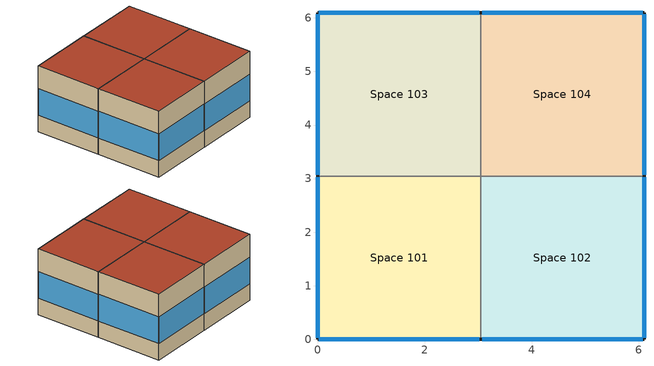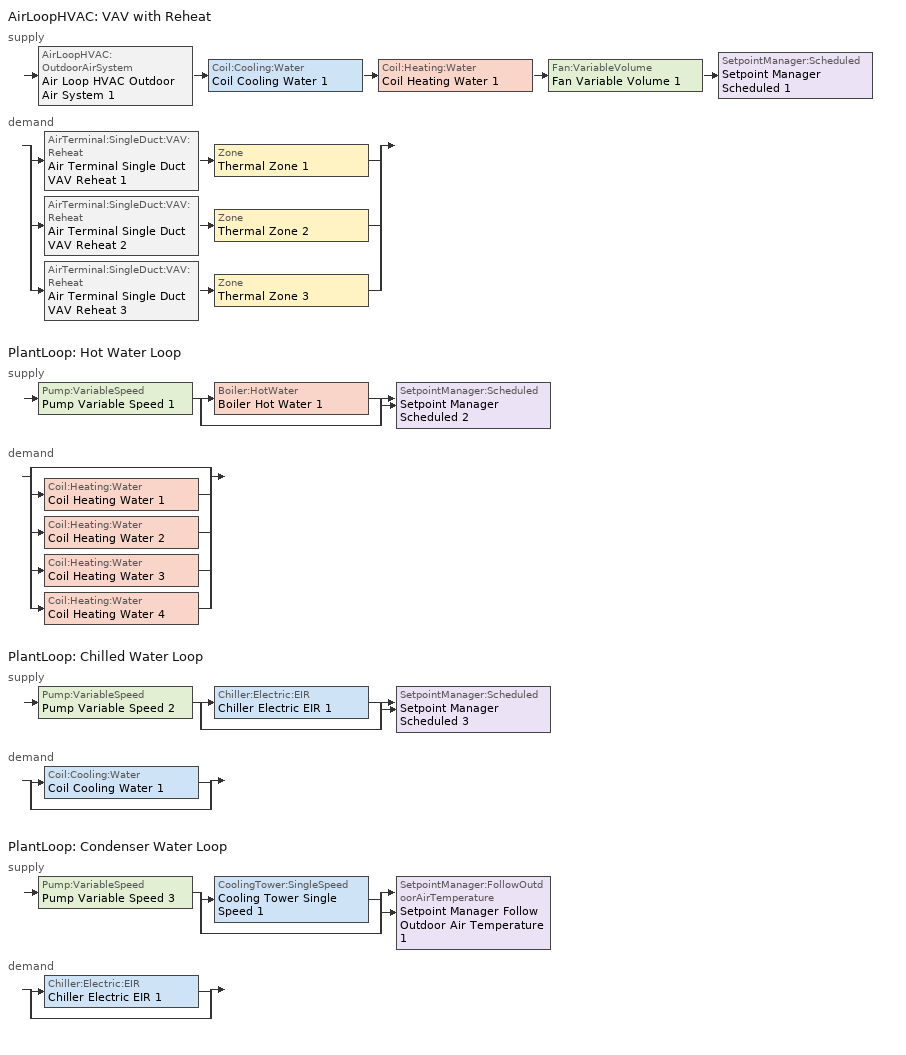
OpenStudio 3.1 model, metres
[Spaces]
Space 101
 floor ground: 3.05,3.05 3.05,0 0,0 0,3.05 z0
 wall outside: 0,3.05 0,0 3.05,0 z0:3.05
 wall to Space 103: 3.05,3.05 0,3.05 z0:3.05
 wall to Space 102: 3.05,0 3.05,3.05 z0:3.05
 window: 0.03,0 3.02,0 / 0,3.02 0,0.03 z0.76:2
 roof outside: 3.05,0 3.05,3.05 0,3.05 0,0 z3.05
Space 102
 floor ground: 6.1,3.05 6.1,0 3.05,0 3.05,3.05 z0
 wall outside: 3.05,0 6.1,0 6.1,3.05 z0:3.05
 wall to Space 104: 6.1,3.05 3.05,3.05 z0:3.05
 window: 6.1,0.03 6.1,3.02 / 3.07,0 6.07,0 z0.76:2
 roof outside: 6.1,0 6.1,3.05 3.05,3.05 3.05,0 z3.05
Space 103
 floor ground: 3.05,6.1 3.05,3.05 0,3.05 0,6.1 z0
 wall outside: 3.05,6.1 0,6.1 0,3.05 z0:3.05
 wall to Space 104: 3.05,3.05 3.05,6.1 z0:3.05
 window: 3.02,6.1 0.03,6.1 / 0,6.07 0,3.07 z0.76:2
 roof outside: 3.05,3.05 3.05,6.1 0,6.1 0,3.05 z3.05
Space 104
 floor ground: 6.1,6.1 6.1,3.05 3.05,3.05 3.05,6.1 z0
 wall outside: 6.1,3.05 6.1,6.1 3.05,6.1 z0:3.05
 window: 6.07,6.1 3.07,6.1 / 6.1,3.07 6.1,6.07 z0.76:2
 roof outside: 6.1,3.05 6.1,6.1 3.05,6.1 3.05,3.05 z3.05
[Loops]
AirLoopHVAC 'VAV with Reheat'
 supply: AirLoopHVAC:OutdoorAirSystem 'Air Loop HVAC Outdoor Air System 1' > Coil:Cooling:Water 'Coil Cooling Water 1' > Coil:Heating:Water 'Coil Heating Water 1' > Fan:VariableVolume 'Fan Variable Volume 1' > SetpointManager:Scheduled 'Setpoint Manager Scheduled 1'
 demand: split
  | AirTerminal:SingleDuct:VAV:Reheat 'Air Terminal Single Duct VAV Reheat 1' > Zone 'Thermal Zone 1'
  | AirTerminal:SingleDuct:VAV:Reheat 'Air Terminal Single Duct VAV Reheat 2' > Zone 'Thermal Zone 2'
  | AirTerminal:SingleDuct:VAV:Reheat 'Air Terminal Single Duct VAV Reheat 3' > Zone 'Thermal Zone 3'
PlantLoop 'Hot Water Loop'
 supply: Pump:VariableSpeed 'Pump Variable Speed 1' > split
  | Boiler:HotWater 'Boiler Hot Water 1'
  | bypass
  join > SetpointManager:Scheduled 'Setpoint Manager Scheduled 2'
 demand: split
  | bypass
  | Coil:Heating:Water 'Coil Heating Water 1'
  | Coil:Heating:Water 'Coil Heating Water 2'
  | Coil:Heating:Water 'Coil Heating Water 3'
  | Coil:Heating:Water 'Coil Heating Water 4'
PlantLoop 'Chilled Water Loop'
 supply: Pump:VariableSpeed 'Pump Variable Speed 2' > split
  | Chiller:Electric:EIR 'Chiller Electric EIR 1'
  | bypass
  join > SetpointManager:Scheduled 'Setpoint Manager Scheduled 3'
 demand: split
  | Coil:Cooling:Water 'Coil Cooling Water 1'
  | bypass
PlantLoop 'Condenser Water Loop'
 supply: Pump:VariableSpeed 'Pump Variable Speed 3' > split
  | CoolingTower:SingleSpeed 'Cooling Tower Single Speed 1'
  | bypass
  join > SetpointManager:FollowOutdoorAirTemperature 'Setpoint Manager Follow Outdoor Air Temperature 1'
 demand: split
  | Chiller:Electric:EIR 'Chiller Electric EIR 1'
  | bypass
[Building]
Building 1: Space Type=189.1-2009 - Office - OpenOffice - CZ4-8; Default Construction Set=189.1-2009 - CZ5 - Office; Default Schedule Set=Building Default Schedule Set
[Site]
Long Beach Daugherty Fld: Latitude {deg}=33.83; Longitude {deg}=-118.17; Time Zone {hr}=-8; Elevation {m}=8
[ClimateZones]
Climate Zone Institution Name 1=ASHRAE; Climate Zone Document Name 1=ANSI/ASHRAE Standard 169; Climate Zone Document Year 1=2006; Climate Zone Institution Name 2=CEC; Climate Zone Document Name 2=California Climate Zone Descriptions; Climate Zone Document Year 2=1995
[SizingPeriod:DesignDay] Barometric Pressure {Pa}=100941; Sky Clearness=0; Rain Indicator=0; Snow Indicator=0; Day of Month=21; Daylight Saving Time Indicator=0; Dry-Bulb Temperature Range Modifier Type=DefaultMultipliers
Name | Maximum Dry-Bulb Temperature {C} | Daily Dry-Bulb Temperature Range {deltaC} | Humidity Indicating Conditions at Maximum Dry-Bulb | Wind Speed {m/s} | Wind Direction {deg} | Month | Day Type | Humidity Indicating Type | Solar Model Indicator | ASHRAE Taub | ASHRAE Taud
Los Angeles Ann Clg .4% Condns Enth=>MDB | 25.7 | 6 | 61900 | 4.1 | 250 | 8 | SummerDesignDay | Enthalpy | ASHRAETau | 0.44 | 2.108
Los Angeles Ann Clg .4% Condns DP=>MDB | 23.3 | 6 | 19.7 | 4.1 | 250 | 8 | SummerDesignDay | Dewpoint | ASHRAETau | 0.44 | 2.108
Los Angeles Ann Clg .4% Condns WB=>MDB | 25.6 | 6 | 21.2 | 4.1 | 250 | 8 | SummerDesignDay | Wetbulb | ASHRAETau | 0.44 | 2.108
Los Angeles Ann Clg .4% Condns DB=>MWB | 28.7 | 6 | 17.9 | 4.1 | 250 | 8 | SummerDesignDay | Wetbulb | ASHRAETau | 0.44 | 2.108
Los Angeles Ann Htg Wind 99.6% Condns WS=>MCDB | 13.6 | 0 | 13.6 | 10.9 | 90 | 1 | WinterDesignDay | Wetbulb | ASHRAEClearSky
Los Angeles Ann Hum_n 99.6% Condns DP=>MCDB | 15.2 | 0 | -10.6 | 2.4 | 90 | 1 | WinterDesignDay | Dewpoint | ASHRAEClearSky
Los Angeles Ann Htg 99.6% Condns DB | 6.9 | 0 | 6.9 | 2.4 | 90 | 1 | WinterDesignDay | Wetbulb | ASHRAEClearSky
[Construction]
ExtSlabCarpet 4in ClimateZone 1-8: MAT-CC05 4 HW CONCRETE, CP02 CARPET PAD
Interior Floor: F16 Acoustic tile, F05 Ceiling air space resistance, M11 100mm lightweight concrete
Interior Wall: G01a 19mm gypsum board, F04 Wall air space resistance, G01a 19mm gypsum board
Interior Ceiling: M11 100mm lightweight concrete, F05 Ceiling air space resistance, F16 Acoustic tile
Exterior Door: F08 Metal surface, I01 25mm insulation board
Interior Window: Clear 3mm
Interior Door; Interior Partition: G05 25mm wood
ASHRAE 189.1-2009 ExtRoof IEAD ClimateZone 2-5: Roof Membrane, Roof Insulation [21], Metal Decking
ASHRAE 189.1-2009 ExtWindow ClimateZone 4-5: Theoretical Glass [207]
ASHRAE 189.1-2009 ExtWall Mass ClimateZone 5: 1IN Stucco, 8IN Concrete HW, Wall Insulation [40], 1/2IN Gypsum
[Material] Thermal Absorptance=0.9
Name | Roughness | Thickness {m} | Conductivity {W/m-K} | Density {kg/m3} | Specific Heat {J/kg-K} | Solar Absorptance | Visible Absorptance
MAT-CC05 4 HW CONCRETE | Rough | 0.1016 | 1.311 | 2240 | 836.8 | 0.85 | 0.85
1IN Stucco | Smooth | 0.0253 | 0.6918 | 1858 | 837 | 0.92 | 0.92
8IN Concrete HW | MediumRough | 0.2033 | 1.7296 | 2243 | 837 | 0.65 | 0.65
1/2IN Gypsum | Smooth | 0.0127 | 0.16 | 784.9 | 830 | 0.4 | 0.4
Roof Membrane | VeryRough | 0.0095 | 0.16 | 1121.29 | 1460 | 0.7 | 0.7
Metal Decking | MediumSmooth | 0.0015 | 45.006 | 7680 | 418.4 | 0.6 | 0.6
F16 Acoustic tile | MediumSmooth | 0.0191 | 0.06 | 368 | 590 | 0.3 | 0.3
M11 100mm lightweight concrete | MediumRough | 0.1016 | 0.53 | 1280 | 840 | 0.5 | 0.5
G01a 19mm gypsum board | MediumSmooth | 0.019 | 0.16 | 800 | 1090 | 0.4 | 0.4
F08 Metal surface | Smooth | 0.0008 | 45.28 | 7824 | 500 | 0.7 | 0.7
I01 25mm insulation board | MediumRough | 0.0254 | 0.03 | 43 | 1210 | 0.6 | 0.6
G05 25mm wood | MediumSmooth | 0.0254 | 0.15 | 608 | 1630 | 0.5 | 0.5
Roof Insulation [21] | MediumRough | 0.2105 | 0.049 | 265 | 836.8 | 0.7 | 0.7
Wall Insulation [40] | MediumRough | 0.0794 | 0.0432 | 91 | 837 | 0.5 | 0.5
[Material:NoMass]
CP02 CARPET PAD: Roughness=Smooth; Thermal Resistance {m2-K/W}=0.1; Thermal Absorptance=0.9; Solar Absorptance=0.8; Visible Absorptance=0.8
[Material:AirGap]
Name | Thermal Resistance {m2-K/W}
F05 Ceiling air space resistance | 0.18
F04 Wall air space resistance | 0.15
[WindowMaterial:Glazing] Optical Data Type=SpectralAverage; Thickness {m}=0.003; Back Side Solar Reflectance at Normal Incidence=0; Back Side Visible Reflectance at Normal Incidence=0; Infrared Transmittance at Normal Incidence=0; Dirt Correction Factor for Solar and Visible Transmittance=1; Solar Diffusing=No
Name | Solar Transmittance at Normal Incidence | Front Side Solar Reflectance at Normal Incidence | Visible Transmittance at Normal Incidence | Front Side Visible Reflectance at Normal Incidence | Front Side Infrared Hemispherical Emissivity | Back Side Infrared Hemispherical Emissivity | Conductivity {W/m-K}
Clear 3mm | 0.837 | 0.075 | 0.898 | 0.081 | 0.84 | 0.84 | 0.9
Theoretical Glass [207] | 0.3311 | 0.6189 | 0.44 | 0.51 | 0.9 | 0.9 | 0.0133
[DefaultConstructionSet]
189.1-2009 - CZ5 - Office: Default Exterior Surface Constructions=Default Surface Constructions 13; Default Interior Surface Constructions=Default Surface Constructions 14; Default Ground Contact Surface Constructions=Default Surface Constructions 15; Default Exterior SubSurface Constructions=Default Sub Surface Constructions 9; Default Interior SubSurface Constructions=Default Sub Surface Constructions 10; Interior Partition Construction=Interior Partition
[DefaultSurfaceConstructions]
Name | Floor Construction | Wall Construction | Roof Ceiling Construction
Default Surface Constructions 13 | ExtSlabCarpet 4in ClimateZone 1-8 | ASHRAE 189.1-2009 ExtWall Mass ClimateZone 5 | ASHRAE 189.1-2009 ExtRoof IEAD ClimateZone 2-5
Default Surface Constructions 14 | Interior Floor | Interior Wall | Interior Ceiling
Default Surface Constructions 15 | ExtSlabCarpet 4in ClimateZone 1-8 | ExtSlabCarpet 4in ClimateZone 1-8 | ExtSlabCarpet 4in ClimateZone 1-8
[DefaultSubSurfaceConstructions]
Name | Fixed Window Construction | Operable Window Construction | Door Construction | Tubular Daylight Dome Construction | Tubular Daylight Diffuser Construction
Default Sub Surface Constructions 9 | ASHRAE 189.1-2009 ExtWindow ClimateZone 4-5 | ASHRAE 189.1-2009 ExtWindow ClimateZone 4-5 | Exterior Door | Interior Window | Interior Window
Default Sub Surface Constructions 10 | Interior Window | Interior Window | Interior Door
[DesignSpecification:OutdoorAir]
189.1-2009 - Office - OpenOffice - CZ4-8 Ventilation: Outdoor Air Method=Sum; Outdoor Air Flow per Person {m3/s-person}=0.00943895
[ThermostatSetpoint:DualSetpoint] Heating Setpoint Temperature Schedule=Large Office HtgSetp; Cooling Setpoint Temperature Schedule=Large Office ClgSetp
Thermostat Setpoint Dual Setpoint 1; Thermostat Setpoint Dual Setpoint 2; Thermostat Setpoint Dual Setpoint 3
[SpaceType]
189.1-2009 - Office - OpenOffice - CZ4-8: Default Schedule Set=189.1-2009 - Office - OpenOffice - CZ4-8 Schedule Set; Design Specification Outdoor Air Object=189.1-2009 - Office - OpenOffice - CZ4-8 Ventilation; Standards Building Type=Office; Standards Space Type=OpenOffice
[DefaultScheduleSet]
Name | Number of People Schedule | People Activity Level Schedule | Lighting Schedule | Electric Equipment Schedule | Infiltration Schedule | Hours of Operation Schedule
189.1-2009 - Office - OpenOffice - CZ4-8 Schedule Set | Office Work Occ | Office Activity | Office Bldg Light | Office Bldg Equip | Office Infil Quarter On
Building Default Schedule Set |  |  |  |  |  | Building Hours of Operation NonResidential
[Lights:Definition]
189.1-2009 - Office - OpenOffice - CZ4-8 Lights Definition: Design Level Calculation Method=Watts/Area; Watts per Space Floor Area {W/m2}=10.6563
[Lights]
189.1-2009 - Office - OpenOffice - CZ4-8 Lights: Lights Definition=189.1-2009 - Office - OpenOffice - CZ4-8 Lights Definition; Space or SpaceType=189.1-2009 - Office - OpenOffice - CZ4-8
[People:Definition]
189.1-2009 - Office - OpenOffice - CZ4-8 People Definition: Number of People Calculation Method=People/Area; People per Space Floor Area {person/m2}=0.0565105; Fraction Radiant=0.3
[People]
189.1-2009 - Office - OpenOffice - CZ4-8 People: People Definition=189.1-2009 - Office - OpenOffice - CZ4-8 People Definition; Space or SpaceType=189.1-2009 - Office - OpenOffice - CZ4-8
[SpaceInfiltration:DesignFlowRate]
189.1-2009 - Office - OpenOffice - CZ4-8 Infiltration: Space or SpaceType=189.1-2009 - Office - OpenOffice - CZ4-8; Design Flow Rate Calculation Method=Flow/ExteriorArea; Flow per Exterior Surface Area {m3/s-m2}=0.000226568
[ElectricEquipment:Definition]
189.1-2009 - Office - OpenOffice - CZ4-8 Electric Equipment Definition: Design Level Calculation Method=Watts/Area; Watts per Space Floor Area {W/m2}=7.64238
[ElectricEquipment]
189.1-2009 - Office - OpenOffice - CZ4-8 Electric Equipment: Electric Equipment Definition=189.1-2009 - Office - OpenOffice - CZ4-8 Electric Equipment Definition; Space or SpaceType=189.1-2009 - Office - OpenOffice - CZ4-8
[BuildingStory]
Building Story 1: Nominal Z Coordinate {m}=0; Nominal Floor to Floor Height {m}=3.048
[Space] Building Story=Building Story 1
Name | Thermal Zone
Space 101 | Thermal Zone 1
Space 102 | Thermal Zone 2
Space 103; Space 104 | Thermal Zone 3
[ThermalZone] Use Ideal Air Loads=No
Name | Thermostat
Thermal Zone 1 | Thermostat Setpoint Dual Setpoint 1
Thermal Zone 2 | Thermostat Setpoint Dual Setpoint 3
Thermal Zone 3 | Thermostat Setpoint Dual Setpoint 2
[Sizing:Zone] Zone Cooling Design Supply Air Temperature Input Method=SupplyAirTemperature; Zone Cooling Design Supply Air Temperature {C}=14; Zone Cooling Design Supply Air Temperature Difference {deltaC}=11.11; Zone Heating Design Supply Air Temperature Input Method=SupplyAirTemperature; Zone Heating Design Supply Air Temperature {C}=40; Zone Heating Design Supply Air Temperature Difference {deltaC}=11.11; Zone Cooling Design Supply Air Humidity Ratio {kg-H2O/kg-air}=0.0085; Zone Heating Design Supply Air Humidity Ratio {kg-H2O/kg-air}=0.008; Cooling Design Air Flow Method=DesignDay; Heating Design Air Flow Method=DesignDay; Account for Dedicated Outdoor Air System=No; Dedicated Outdoor Air System Control Strategy=NeutralSupplyAir; Dedicated Outdoor Air Low Setpoint Temperature for Design {C}=autosize; Dedicated Outdoor Air High Setpoint Temperature for Design {C}=autosize
Thermal Zone 1; Thermal Zone 2; Thermal Zone 3
[Zone equipment]
Thermal Zone 1: Air Terminal Single Duct VAV Reheat 1
Thermal Zone 2: Air Terminal Single Duct VAV Reheat 2
Thermal Zone 3: Air Terminal Single Duct VAV Reheat 3
[AirLoopHVAC]
VAV with Reheat: Availability Schedule=Always On Discrete; Design Supply Air Flow Rate {m3/s}=autosize; Design Return Air Flow Fraction of Supply Air Flow=1
[Sizing:System]
VAV with Reheat: Type of Load to Size On=Sensible; Design Outdoor Air Flow Rate {m3/s}=Autosize; Central Heating Maximum System Air Flow Ratio=0.3; Preheat Design Temperature {C}=7; Preheat Design Humidity Ratio {kg-H2O/kg-Air}=0.008; Precool Design Temperature {C}=12.8; Precool Design Humidity Ratio {kg-H2O/kg-Air}=0.008; Central Cooling Design Supply Air Temperature {C}=12.8; Central Heating Design Supply Air Temperature {C}=12.8; Sizing Option=NonCoincident; 100% Outdoor Air in Cooling=Yes; 100% Outdoor Air in Heating=Yes; Central Cooling Design Supply Air Humidity Ratio {kg-H2O/kg-Air}=0.0085; Central Heating Design Supply Air Humidity Ratio {kg-H2O/kg-Air}=0.008; Cooling Design Air Flow Method=DesignDay; Cooling Design Air Flow Rate {m3/s}=0; Heating Design Air Flow Method=DesignDay; Heating Design Air Flow Rate {m3/s}=0; System Outdoor Air Method=ZoneSum; Zone Maximum Outdoor Air Fraction=1; Cooling Supply Air Flow Rate Per Floor Area {m3/s-m2}=0.00996765; Cooling Fraction of Autosized Cooling Supply Air Flow Rate=1; Cooling Supply Air Flow Rate Per Unit Cooling Capacity {m3/s-W}=3.94755e-05; Heating Supply Air Flow Rate Per Floor Area {m3/s-m2}=0.00996765; Heating Fraction of Autosized Heating Supply Air Flow Rate=1; Heating Fraction of Autosized Cooling Supply Air Flow Rate=1; Heating Supply Air Flow Rate Per Unit Heating Capacity {m3/s-W}=3.15882e-05; Cooling Design Capacity Method=CoolingDesignCapacity; Cooling Design Capacity {W}=autosize; Cooling Design Capacity Per Floor Area {W/m2}=234.7; Fraction of Autosized Cooling Design Capacity=1; Heating Design Capacity Method=HeatingDesignCapacity; Heating Design Capacity {W}=autosize; Heating Design Capacity Per Floor Area {W/m2}=157; Fraction of Autosized Heating Design Capacity=1; Central Cooling Capacity Control Method=OnOff
[Fan:VariableVolume]
Fan Variable Volume 1: Availability Schedule=Always On Discrete; Fan Total Efficiency=0.6045; Pressure Rise {Pa}=500; Maximum Flow Rate {m3/s}=Autosize; Fan Power Minimum Flow Rate Input Method=FixedFlowRate; Fan Power Minimum Flow Fraction=0; Fan Power Minimum Air Flow Rate {m3/s}=0; Motor Efficiency=0.93; Motor In Airstream Fraction=1; Fan Power Coefficient 1=0.0407599; Fan Power Coefficient 2=0.088045; Fan Power Coefficient 3=-0.0729261; Fan Power Coefficient 4=0.94374; Fan Power Coefficient 5=0
[Coil:Heating:Water] Availability Schedule=Always On Discrete
Coil Heating Water 1; Coil Heating Water 2; Coil Heating Water 3; Coil Heating Water 4
[Coil:Cooling:Water]
Coil Cooling Water 1: Availability Schedule=Always On Discrete
[SetpointManager:Scheduled] Control Variable=Temperature
Name | Schedule
Setpoint Manager Scheduled 1 | Deck_Temperature
Setpoint Manager Scheduled 2 | Hot_Water_Temperature
Setpoint Manager Scheduled 3 | Chilled_Water_Temperature
[Controller:OutdoorAir]
Controller Outdoor Air 1: Minimum Outdoor Air Flow Rate {m3/s}=0; Maximum Outdoor Air Flow Rate {m3/s}=Autosize; Economizer Control Type=NoEconomizer; Economizer Control Action Type=ModulateFlow; Economizer Maximum Limit Dry-Bulb Temperature {C}=28; Economizer Maximum Limit Enthalpy {J/kg}=64000; Economizer Minimum Limit Dry-Bulb Temperature {C}=-100; Lockout Type=NoLockout; Minimum Limit Type=FixedMinimum; Controller Mechanical Ventilation=Controller Mechanical Ventilation 1; High Humidity Control=No; Heat Recovery Bypass Control Type=BypassWhenWithinEconomizerLimits
[Controller:MechanicalVentilation]
Controller Mechanical Ventilation 1: Availability Schedule=Always On Discrete; System Outdoor Air Method=ZoneSum
[AirLoopHVAC:OutdoorAirSystem]
Air Loop HVAC Outdoor Air System 1: Controller=Controller Outdoor Air 1
[PlantLoop] Glycol Concentration=0; Plant Loop Volume {m3}=Autocalculate; Load Distribution Scheme=Optimal
Name | Fluid Type
Hot Water Loop | Water
Chilled Water Loop; Condenser Water Loop
[Sizing:Plant] Sizing Option=NonCoincident; Zone Timesteps in Averaging Window=1; Coincident Sizing Factor Mode=None
Name | Loop Type | Design Loop Exit Temperature {C} | Loop Design Temperature Difference {deltaC}
Hot Water Loop | Heating | 82 | 11
Chilled Water Loop | Cooling | 7.22 | 6.67
Condenser Water Loop | Condenser | 29.4 | 5.6
[Pump:VariableSpeed] Pump Control Type=Intermittent; Skin Loss Radiative Fraction=0.5; Design Power Sizing Method=PowerPerFlowPerPressure; Design Electric Power per Unit Flow Rate {W/(m3/s)}=348701.1; Design Shaft Power per Unit Flow Rate per Unit Head {W-s/m3-Pa}=1.28205; Design Minimum Flow Rate Fraction=0
Pump Variable Speed 1; Pump Variable Speed 2; Pump Variable Speed 3
[Boiler:HotWater]
Boiler Hot Water 1: Efficiency Curve Temperature Evaluation Variable=LeavingBoiler; Normalized Boiler Efficiency Curve=Boiler Efficiency; Water Outlet Upper Temperature Limit {C}=99; Boiler Flow Mode=ConstantFlow; Parasitic Electric Load {W}=0; Sizing Factor=1
[Controller:WaterCoil] Minimum Actuated Flow {m3/s}=0
Name | Water Coil | Action
Controller Water Coil 1 | Coil Heating Water 1 | Normal
Controller Water Coil 2 | Coil Cooling Water 1 | Reverse
[Chiller:Electric:EIR]
Chiller Electric EIR 1: Reference Capacity {W}=Autosize; Reference COP {W/W}=5.5; Reference Chilled Water Flow Rate {m3/s}=Autosize; Cooling Capacity Function of Temperature Curve=Curve Biquadratic 1; Electric Input to Cooling Output Ratio Function of Temperature Curve=Curve Biquadratic 2; Electric Input to Cooling Output Ratio Function of Part Load Ratio Curve=Curve Quadratic 1; Condenser Type=WaterCooled; Design Heat Recovery Water Flow Rate {m3/s}=Autosize; Sizing Factor=1; Basin Heater Capacity {W/K}=0; Basin Heater Setpoint Temperature {C}=10; Condenser Heat Recovery Relative Capacity Fraction=1
[AirTerminal:SingleDuct:VAV:Reheat] Availability Schedule=Always On Discrete; Maximum Air Flow Rate {m3/s}=AutoSize; Zone Minimum Air Flow Input Method=Constant; Constant Minimum Air Flow Fraction=0.3; Fixed Minimum Air Flow Rate {m3/s}=0; Maximum Hot Water or Steam Flow Rate {m3/s}=AutoSize; Minimum Hot Water or Steam Flow Rate {m3/s}=0; Convergence Tolerance=0.001; Damper Heating Action=Normal; Maximum Flow per Zone Floor Area During Reheat {m3/s-m2}=AutoSize; Maximum Flow Fraction During Reheat=AutoSize; Maximum Reheat Air Temperature {C}=35; Control For Outdoor Air=No
Name | Reheat Coil
Air Terminal Single Duct VAV Reheat 1 | Coil Heating Water 2
Air Terminal Single Duct VAV Reheat 2 | Coil Heating Water 3
Air Terminal Single Duct VAV Reheat 3 | Coil Heating Water 4
[CoolingTower:SingleSpeed]
Cooling Tower Single Speed 1: Design Water Flow Rate {m3/s}=autosize; Design Air Flow Rate {m3/s}=autosize; Fan Power at Design Air Flow Rate {W}=autosize; U-Factor Times Area Value at Design Air Flow Rate {W/K}=autosize; Air Flow Rate in Free Convection Regime {m3/s}=autosize; U-Factor Times Area Value at Free Convection Air Flow Rate {W/K}=autosize; Performance Input Method=UFactorTimesAreaAndDesignWaterFlowRate; Free Convection Capacity {W}=0; Basin Heater Capacity {W/K}=0; Evaporation Loss Mode=LossFactor; Evaporation Loss Factor {percent/K}=0.2; Drift Loss Percent {percent}=0.008; Blowdown Calculation Mode=ConcentrationRatio; Blowdown Concentration Ratio=3; Capacity Control=FanCycling; Number of Cells=1; Cell Control=MinimalCell; Cell Minimum  Water Flow Rate Fraction=0.33; Cell Maximum Water Flow Rate Fraction=2.5; Sizing Factor=1; Free Convection Air Flow Rate Sizing Factor=0.1; Free Convection U-Factor Times Area Value Sizing Factor=0.1; Heat Rejection Capacity and Nominal Capacity Sizing Ratio=1.25; Free Convection Nominal Capacity Sizing Factor=0.1; Design Inlet Air Dry-Bulb Temperature {C}=35; Design Inlet Air Wet-Bulb Temperature {C}=25.6; Design Approach Temperature {deltaC}=autosize; Design Range Temperature {deltaC}=autosize
[SetpointManager:FollowOutdoorAirTemperature]
Setpoint Manager Follow Outdoor Air Temperature 1: Control Variable=Temperature; Reference Temperature Type=OutdoorAirWetBulb; Offset Temperature Difference {deltaC}=1.5; Maximum Setpoint Temperature {C}=80; Minimum Setpoint Temperature {C}=6
[Schedule:Constant]
Always On Discrete: Value=1
[Schedule:Ruleset]
Name | Default Day Schedule | Summer Design Day Schedule | Winter Design Day Schedule
Office Bldg Light | Office Bldg Light Default Schedule | Office Bldg Light Summer Design Day | Office Bldg Light Winter Design Day
Office Activity | Office Activity Default Schedule | Office Activity Summer Design Day | Office Activity Winter Design Day
Office Infil Quarter On | Office Infil Quarter On Default Schedule | Office Infil Quarter On Summer Design Day | Office Infil Quarter On Winter Design Day
Office Bldg Equip | Office Bldg Equip Default Schedule | Office Bldg Equip Summer Design Day | Office Bldg Equip Winter Design Day
Office Work Occ | Office Bldg Occ Default Schedule | Office Bldg Occ Summer Design Day | Office Bldg Occ Winter Design Day
Large Office HtgSetp | Large Office HtgSetp Default Schedule | Large Office HtgSetp Summer Design Day | Large Office HtgSetp Winter Design Day
Large Office ClgSetp | Large Office ClgSetp Default Schedule | Large Office ClgSetp Summer Design Day | Large Office ClgSetp Winter Design Day
Deck_Temperature | Deck_Temperature_Default | Deck_Temperature_Summer_Design_Day | Deck_Temperature_Winter_Design_Day
Hot_Water_Temperature | Hot_Water_Temperature_Default | Hot_Water_Temperature_Summer_Design_Day | Hot_Water_Temperature_Winter_Design_Day
Chilled_Water_Temperature | Chilled_Water_Temperature_Default | Chilled_Water_Temperature_Summer_Design_Day | Chilled_Water_Temperature_Winter_Design_Day
Building Hours of Operation NonResidential | Building Hours of Operation NonResidential Default | Building Hours of Operation NonResidential Summer Design Day | Building Hours of Operation NonResidential Winter Design Day
[Schedule:Day]
Office Bldg Light Default Schedule: Yes, 4, 0, 0.05, 4, 10, 0.0541667, 4, 20, 0.0583333, 4, 30, 0.0625, 4, 40, 0.0666667, 4, 50, 0.0708333, 5, 0, 0.075, 5, 10, 0.0791667, 5, 20, 0.0833333, 5, 30, 0.0875, 5, 40, 0.0916667, 5, 50, 0.0958333, 6, 0, 0.1, 6, 30, 0.1, 6, 40, 0.133333, 6, 50, 0.166667, 7, 0, 0.2, 7, 10, 0.233333, 7, 20, 0.266667, 7, 30, 0.3, 7, 40, 0.4, 7, 50, 0.5, 8, 0, 0.6, 8, 9, 0.7, 8, 19, 0.8, 8, 29, 0.9, 8, 30, 0.9, 16, 30, 0.9, 16, 40, 0.866667, 16, 50, 0.833333, 17, 0, 0.8, 17, 10, 0.766667, 17, 20, 0.733333, 17, 30, 0.7, 17, 40, 0.666667, 17, 50, 0.633333, 18, 0, 0.6, 18, 10, 0.566667, 18, 20, 0.533333, 18, 30, 0.5, 19, 0, 0.5, 19, 10, 0.483333, 19, 20, 0.466667, 19, 30, 0.45, 19, 40, 0.433333, 19, 50, 0.416667, 20, 0, 0.4, 20, 10, 0.383333, 20, 20, 0.366667, 20, 30, 0.35, 20, 40, 0.333333, 20, 50, 0.316667, 21, 0, 0.3, 21, 30, 0.3, 21, 40, 0.266667, 21, 50, 0.233333, 22, 0, 0.2, 22, 10, 0.166667, 22, 20, 0.133333, 22, 30, 0.1, 22, 40, 0.0916667, 22, 50, 0.0833333, 23, 0, 0.075, 23, 10, 0.0666667, 23, 20, 0.0583333, 23, 30, 0.05, 24, 0, 0.05
Office Bldg Light Summer Design Day; Office Bldg Equip Summer Design Day; Building Hours of Operation NonResidential Winter Design Day; Building Hours of Operation NonResidential Summer Design Day: 24, 0, 1
Office Bldg Light Winter Design Day; Office Bldg Equip Winter Design Day; Office Bldg Occ Winter Design Day; Building Hours of Operation NonResidential Sunday: 24, 0, 0
Office Bldg Light Rule 1 Day Schedule: Yes, 24, 0, 0.05
Office Bldg Light Rule 2 Day Schedule: Yes, 7, 0, 0.05, 7, 10, 0.0541667, 7, 20, 0.0583333, 7, 30, 0.0625, 7, 40, 0.0666667, 7, 50, 0.0708333, 8, 0, 0.075, 8, 10, 0.0791667, 8, 20, 0.0833333, 8, 30, 0.0875, 8, 39, 0.0916667, 8, 49, 0.0958333, 8, 59, 0.1, 9, 0, 0.1, 9, 9, 0.133333, 9, 19, 0.166667, 9, 29, 0.2, 9, 39, 0.233333, 9, 49, 0.266667, 9, 59, 0.3, 10, 9, 0.333333, 10, 19, 0.366667, 10, 29, 0.4, 10, 39, 0.433333, 10, 49, 0.466667, 10, 59, 0.5, 11, 0, 0.5, 14, 30, 0.5, 14, 39, 0.480556, 14, 49, 0.461111, 14, 59, 0.441667, 15, 9, 0.422222, 15, 19, 0.402778, 15, 29, 0.383333, 15, 39, 0.363889, 15, 49, 0.344444, 15, 59, 0.325, 16, 9, 0.305556, 16, 19, 0.286111, 16, 29, 0.266667, 16, 39, 0.247222, 16, 49, 0.227778, 17, 0, 0.208333, 17, 10, 0.188889, 17, 20, 0.169444, 17, 30, 0.15, 17, 40, 0.144444, 17, 50, 0.138889, 18, 0, 0.133333, 18, 10, 0.127778, 18, 20, 0.122222, 18, 30, 0.116667, 18, 40, 0.111111, 18, 50, 0.105556, 19, 0, 0.1, 19, 10, 0.0944444, 19, 20, 0.0888889, 19, 30, 0.0833333, 19, 40, 0.0777778, 19, 50, 0.0722222, 20, 0, 0.0666667, 20, 10, 0.0611111, 20, 20, 0.0555556, 20, 30, 0.05, 24, 0, 0.05
Office Activity Default Schedule; autogen Office Activity 0_day_sch; autogen Office Activity 1_day_sch: Yes, 24, 0, 132
Office Activity Summer Design Day; Office Activity Winter Design Day: 24, 0, 132
Office Infil Quarter On Default Schedule: Yes, 6, 0, 1, 22, 0, 0.25, 24, 0, 1
Office Infil Quarter On Summer Design Day: 6, 0, 1, 22, 0, 0.25, 24, 0, 1
Office Infil Quarter On Winter Design Day: 6, 0, 1, 18, 0, 0.25, 24, 0, 1
Office Infil Quarter On Rule 1 Day Schedule: Yes, 24, 0, 1
Office Infil Quarter On Rule 2 Day Schedule: Yes, 8, 0, 1, 20, 0, 0.25, 24, 0, 1
Office Bldg Equip Default Schedule: Yes, 6, 0, 0.4, 6, 10, 0.420833, 6, 20, 0.441667, 6, 30, 0.4625, 6, 40, 0.483333, 6, 50, 0.504167, 7, 0, 0.525, 7, 10, 0.545833, 7, 20, 0.566667, 7, 30, 0.5875, 7, 40, 0.608333, 7, 50, 0.629167, 8, 0, 0.65, 8, 10, 0.670833, 8, 20, 0.691667, 8, 30, 0.7125, 8, 40, 0.733333, 8, 50, 0.754167, 9, 0, 0.775, 9, 9, 0.795833, 9, 19, 0.816667, 9, 29, 0.8375, 9, 39, 0.858333, 9, 49, 0.879167, 9, 59, 0.9, 10, 0, 0.9, 11, 30, 0.9, 11, 39, 0.883333, 11, 49, 0.866667, 11, 59, 0.85, 12, 9, 0.833333, 12, 19, 0.816667, 12, 29, 0.8, 12, 30, 0.8, 12, 39, 0.816667, 12, 49, 0.833333, 12, 59, 0.85, 13, 9, 0.866667, 13, 19, 0.883333, 13, 29, 0.9, 13, 30, 0.9, 16, 30, 0.9, 16, 40, 0.883333, 16, 50, 0.866667, 17, 0, 0.85, 17, 10, 0.833333, 17, 20, 0.816667, 17, 30, 0.8, 17, 40, 0.766667, 17, 50, 0.733333, 18, 0, 0.7, 18, 10, 0.666667, 18, 20, 0.633333, 18, 30, 0.6, 19, 0, 0.6, 19, 10, 0.591667, 19, 20, 0.583333, 19, 30, 0.575, 19, 40, 0.566667, 19, 50, 0.558333, 20, 0, 0.55, 20, 10, 0.541667, 20, 20, 0.533333, 20, 30, 0.525, 20, 40, 0.516667, 20, 50, 0.508333, 21, 0, 0.5, 21, 10, 0.491667, 21, 20, 0.483333, 21, 30, 0.475, 21, 40, 0.466667, 21, 50, 0.458333, 22, 0, 0.45, 22, 10, 0.441667, 22, 20, 0.433333, 22, 30, 0.425, 22, 40, 0.416667, 22, 50, 0.408333, 23, 0, 0.4, 24, 0, 0.4
Office Bldg Equip Rule 1 Day Schedule: Yes, 24, 0, 0.3
Office Bldg Equip Rule 2 Day Schedule: Yes, 7, 0, 0.3, 7, 10, 0.308333, 7, 20, 0.316667, 7, 30, 0.325, 7, 40, 0.333333, 7, 50, 0.341667, 8, 0, 0.35, 8, 10, 0.358333, 8, 20, 0.366667, 8, 30, 0.375, 8, 39, 0.383333, 8, 49, 0.391667, 8, 59, 0.4, 9, 0, 0.4, 9, 9, 0.408333, 9, 19, 0.416667, 9, 29, 0.425, 9, 39, 0.433333, 9, 49, 0.441667, 9, 59, 0.45, 10, 9, 0.458333, 10, 19, 0.466667, 10, 29, 0.475, 10, 39, 0.483333, 10, 49, 0.491667, 10, 59, 0.5, 11, 0, 0.5, 14, 30, 0.5, 14, 39, 0.491667, 14, 49, 0.483333, 14, 59, 0.475, 15, 9, 0.466667, 15, 19, 0.458333, 15, 29, 0.45, 15, 39, 0.441667, 15, 49, 0.433333, 15, 59, 0.425, 16, 9, 0.416667, 16, 19, 0.408333, 16, 29, 0.4, 16, 39, 0.391667, 16, 49, 0.383333, 17, 0, 0.375, 17, 10, 0.366667, 17, 20, 0.358333, 17, 30, 0.35, 17, 40, 0.347222, 17, 50, 0.344444, 18, 0, 0.341667, 18, 10, 0.338889, 18, 20, 0.336111, 18, 30, 0.333333, 18, 40, 0.330556, 18, 50, 0.327778, 19, 0, 0.325, 19, 10, 0.322222, 19, 20, 0.319444, 19, 30, 0.316667, 19, 40, 0.313889, 19, 50, 0.311111, 20, 0, 0.308333, 20, 10, 0.305556, 20, 20, 0.302778, 20, 30, 0.3, 24, 0, 0.3
Office Bldg Occ Default Schedule: Yes, 0, 10, 0.0208333, 0, 20, 0.0166667, 0, 30, 0.0125, 0, 40, 0.00833333, 0, 50, 0.00416667, 1, 0, 0, 5, 30, 0, 5, 40, 0.0166667, 5, 50, 0.0333333, 6, 0, 0.05, 6, 10, 0.0666667, 6, 20, 0.0833333, 6, 30, 0.1, 6, 40, 0.116667, 6, 50, 0.133333, 7, 0, 0.15, 7, 10, 0.166667, 7, 20, 0.183333, 7, 30, 0.2, 7, 40, 0.308333, 7, 50, 0.416667, 8, 0, 0.525, 8, 9, 0.633333, 8, 19, 0.741667, 8, 29, 0.85, 8, 30, 0.85, 11, 30, 0.85, 11, 39, 0.791667, 11, 49, 0.733333, 11, 59, 0.675, 12, 9, 0.616667, 12, 19, 0.558333, 12, 29, 0.5, 12, 30, 0.5, 12, 39, 0.558333, 12, 49, 0.616667, 12, 59, 0.675, 13, 9, 0.733333, 13, 19, 0.791667, 13, 29, 0.85, 13, 30, 0.85, 16, 30, 0.85, 16, 40, 0.825, 16, 50, 0.8, 17, 0, 0.775, 17, 10, 0.75, 17, 20, 0.725, 17, 30, 0.7, 17, 40, 0.65, 17, 50, 0.6, 18, 0, 0.55, 18, 10, 0.5, 18, 20, 0.45, 18, 30, 0.4, 19, 0, 0.4, 19, 10, 0.375, 19, 20, 0.35, 19, 30, 0.325, 19, 40, 0.3, 19, 50, 0.275, 20, 0, 0.25, 20, 10, 0.225, 20, 20, 0.2, 20, 30, 0.175, 20, 40, 0.15, 20, 50, 0.125, 21, 0, 0.1, 21, 10, 0.0958333, 21, 20, 0.0916667, 21, 30, 0.0875, 21, 40, 0.0833333, 21, 50, 0.0791667, 22, 0, 0.075, 22, 10, 0.0708333, 22, 20, 0.0666667, 22, 30, 0.0625, 22, 40, 0.0583333, 22, 50, 0.0541667, 23, 0, 0.05, 23, 10, 0.0458333, 23, 20, 0.0416667, 23, 30, 0.0375, 23, 40, 0.0333333, 23, 50, 0.0291667, 24, 0, 0.025
Office Bldg Occ Summer Design Day: 6, 0, 0, 22, 0, 1, 24, 0, 0.05
Office Bldg Occ Rule 1 Day Schedule: Yes, 24, 0, 0
Office Bldg Occ Rule 2 Day Schedule: Yes, 7, 0, 0, 7, 10, 0.00833333, 7, 20, 0.0166667, 7, 30, 0.025, 7, 40, 0.0333333, 7, 50, 0.0416667, 8, 0, 0.05, 8, 10, 0.0583333, 8, 20, 0.0666667, 8, 30, 0.075, 8, 39, 0.0833333, 8, 49, 0.0916667, 8, 59, 0.1, 9, 0, 0.1, 9, 9, 0.125, 9, 19, 0.15, 9, 29, 0.175, 9, 39, 0.2, 9, 49, 0.225, 9, 59, 0.25, 10, 9, 0.275, 10, 19, 0.3, 10, 29, 0.325, 10, 39, 0.35, 10, 49, 0.375, 10, 59, 0.4, 11, 0, 0.4, 14, 30, 0.4, 14, 39, 0.383333, 14, 49, 0.366667, 14, 59, 0.35, 15, 9, 0.333333, 15, 19, 0.316667, 15, 29, 0.3, 15, 39, 0.283333, 15, 49, 0.266667, 15, 59, 0.25, 16, 9, 0.233333, 16, 19, 0.216667, 16, 29, 0.2, 16, 39, 0.183333, 16, 49, 0.166667, 17, 0, 0.15, 17, 10, 0.133333, 17, 20, 0.116667, 17, 30, 0.1, 17, 40, 0.0944444, 17, 50, 0.0888889, 18, 0, 0.0833333, 18, 10, 0.0777778, 18, 20, 0.0722222, 18, 30, 0.0666667, 18, 40, 0.0611111, 18, 50, 0.0555556, 19, 0, 0.05, 19, 10, 0.0444444, 19, 20, 0.0388889, 19, 30, 0.0333333, 19, 40, 0.0277778, 19, 50, 0.0222222, 20, 0, 0.0166667, 20, 10, 0.0111111, 20, 20, 0.00555556, 20, 30, 0, 24, 0, 0
Large Office HtgSetp Default Schedule: Yes, 6, 0, 15.6, 22, 0, 21, 24, 0, 15.6
Large Office HtgSetp Summer Design Day: 24, 0, 15.6
Large Office HtgSetp Winter Design Day: 24, 0, 21
Large Office HtgSetp Rule 1 Day Schedule: Yes, 24, 0, 15.6
Large Office HtgSetp Rule 2 Day Schedule: Yes, 8, 0, 15.6, 20, 0, 21, 24, 0, 15.6
Large Office ClgSetp Default Schedule: Yes, 6, 0, 26.7, 22, 0, 24, 24, 0, 26.7
Large Office ClgSetp Summer Design Day: 6, 0, 26.7, 22, 0, 24, 24, 0, 26.7
Large Office ClgSetp Winter Design Day: 24, 0, 26.7
Large Office ClgSetp Rule 1 Day Schedule: Yes, 24, 0, 26.7
Large Office ClgSetp Rule 2 Day Schedule: Yes, 8, 0, 26.7, 20, 0, 24, 24, 0, 26.7
Deck_Temperature_Default; autogen Deck_Temperature 0_day_sch; autogen Deck_Temperature 1_day_sch: Yes, 24, 0, 12.8
Deck_Temperature_Summer_Design_Day; Deck_Temperature_Winter_Design_Day: 24, 0, 12.8
Hot_Water_Temperature_Default; Hot_Water_Temperature_Summer_Design_Day; Hot_Water_Temperature_Winter_Design_Day: 24, 0, 67
Chilled_Water_Temperature_Default; Chilled_Water_Temperature_Summer_Design_Day; Chilled_Water_Temperature_Winter_Design_Day: 24, 0, 6.7
Building Hours of Operation NonResidential Default: 8, 0, 0, 20, 0, 1, 24, 0, 0
Building Hours of Operation NonResidential Saturday: 10, 0, 0, 16, 0, 1, 24, 0, 0
Schedule Day 6: 7, 15, 0, 18, 15, 1, 24, 0, 0
[Schedule:Rule]
Office Bldg Light Rule 1: Schedule Ruleset=Office Bldg Light; Rule Order=0; Day Schedule=Office Bldg Light Rule 1 Day Schedule; Apply Sunday=Yes; Apply Monday=No; Apply Tuesday=No; Apply Wednesday=No; Apply Thursday=No; Apply Friday=No; Apply Saturday=No; Date Specification Type=DateRange; Start Month=1; Start Day=1; End Month=12; End Day=31
Office Bldg Light Rule 2: Schedule Ruleset=Office Bldg Light; Rule Order=1; Day Schedule=Office Bldg Light Rule 2 Day Schedule; Apply Sunday=No; Apply Monday=No; Apply Tuesday=No; Apply Wednesday=No; Apply Thursday=No; Apply Friday=No; Apply Saturday=Yes; Date Specification Type=DateRange; Start Month=1; Start Day=1; End Month=12; End Day=31
Office Infil Quarter On Rule 1: Schedule Ruleset=Office Infil Quarter On; Rule Order=0; Day Schedule=Office Infil Quarter On Rule 1 Day Schedule; Apply Sunday=Yes; Apply Monday=No; Apply Tuesday=No; Apply Wednesday=No; Apply Thursday=No; Apply Friday=No; Apply Saturday=No; Date Specification Type=DateRange; Start Month=1; Start Day=1; End Month=12; End Day=31
Office Infil Quarter On Rule 2: Schedule Ruleset=Office Infil Quarter On; Rule Order=1; Day Schedule=Office Infil Quarter On Rule 2 Day Schedule; Apply Sunday=No; Apply Monday=No; Apply Tuesday=No; Apply Wednesday=No; Apply Thursday=No; Apply Friday=No; Apply Saturday=Yes; Date Specification Type=DateRange; Start Month=1; Start Day=1; End Month=12; End Day=31
Office Bldg Equip Rule 1: Schedule Ruleset=Office Bldg Equip; Rule Order=0; Day Schedule=Office Bldg Equip Rule 1 Day Schedule; Apply Sunday=Yes; Apply Monday=No; Apply Tuesday=No; Apply Wednesday=No; Apply Thursday=No; Apply Friday=No; Apply Saturday=No; Date Specification Type=DateRange; Start Month=1; Start Day=1; End Month=12; End Day=31
Office Bldg Equip Rule 2: Schedule Ruleset=Office Bldg Equip; Rule Order=1; Day Schedule=Office Bldg Equip Rule 2 Day Schedule; Apply Sunday=No; Apply Monday=No; Apply Tuesday=No; Apply Wednesday=No; Apply Thursday=No; Apply Friday=No; Apply Saturday=Yes; Date Specification Type=DateRange; Start Month=1; Start Day=1; End Month=12; End Day=31
Office Work Occ Rule 1: Schedule Ruleset=Office Work Occ; Rule Order=0; Day Schedule=Office Bldg Occ Rule 1 Day Schedule; Apply Sunday=Yes; Apply Monday=No; Apply Tuesday=No; Apply Wednesday=No; Apply Thursday=No; Apply Friday=No; Apply Saturday=No; Date Specification Type=DateRange; Start Month=1; Start Day=1; End Month=12; End Day=31
Office Work Occ Rule 2: Schedule Ruleset=Office Work Occ; Rule Order=1; Day Schedule=Office Bldg Occ Rule 2 Day Schedule; Apply Sunday=No; Apply Monday=No; Apply Tuesday=No; Apply Wednesday=No; Apply Thursday=No; Apply Friday=No; Apply Saturday=Yes; Date Specification Type=DateRange; Start Month=1; Start Day=1; End Month=12; End Day=31
Large Office HtgSetp Rule 1: Schedule Ruleset=Large Office HtgSetp; Rule Order=0; Day Schedule=Large Office HtgSetp Rule 1 Day Schedule; Apply Sunday=Yes; Apply Monday=No; Apply Tuesday=No; Apply Wednesday=No; Apply Thursday=No; Apply Friday=No; Apply Saturday=No; Date Specification Type=DateRange; Start Month=1; Start Day=1; End Month=12; End Day=31
Large Office HtgSetp Rule 2: Schedule Ruleset=Large Office HtgSetp; Rule Order=1; Day Schedule=Large Office HtgSetp Rule 2 Day Schedule; Apply Sunday=No; Apply Monday=No; Apply Tuesday=No; Apply Wednesday=No; Apply Thursday=No; Apply Friday=No; Apply Saturday=Yes; Date Specification Type=DateRange; Start Month=1; Start Day=1; End Month=12; End Day=31
Large Office ClgSetp Rule 1: Schedule Ruleset=Large Office ClgSetp; Rule Order=0; Day Schedule=Large Office ClgSetp Rule 1 Day Schedule; Apply Sunday=Yes; Apply Monday=No; Apply Tuesday=No; Apply Wednesday=No; Apply Thursday=No; Apply Friday=No; Apply Saturday=No; Date Specification Type=DateRange; Start Month=1; Start Day=1; End Month=12; End Day=31
Large Office ClgSetp Rule 2: Schedule Ruleset=Large Office ClgSetp; Rule Order=1; Day Schedule=Large Office ClgSetp Rule 2 Day Schedule; Apply Sunday=No; Apply Monday=No; Apply Tuesday=No; Apply Wednesday=No; Apply Thursday=No; Apply Friday=No; Apply Saturday=Yes; Date Specification Type=DateRange; Start Month=1; Start Day=1; End Month=12; End Day=31
Building Hours of Operation NonResidential Saturday Rule: Schedule Ruleset=Building Hours of Operation NonResidential; Rule Order=2; Day Schedule=Building Hours of Operation NonResidential Saturday; Apply Saturday=Yes; Date Specification Type=DateRange; Start Month=1; Start Day=1; End Month=12; End Day=31
Building Hours of Operation NonResidential Sunday Rule: Schedule Ruleset=Building Hours of Operation NonResidential; Rule Order=1; Day Schedule=Building Hours of Operation NonResidential Sunday; Apply Sunday=Yes; Date Specification Type=DateRange; Start Month=1; Start Day=1; End Month=12; End Day=31
autogen Deck_Temperature 0: Schedule Ruleset=Deck_Temperature; Rule Order=0; Day Schedule=autogen Deck_Temperature 0_day_sch; Apply Sunday=Yes; Apply Monday=Yes; Apply Tuesday=Yes; Apply Wednesday=Yes; Apply Thursday=Yes; Apply Friday=Yes; Apply Saturday=Yes; Date Specification Type=SpecificDates; Specific Month 1=1; Specific Day 1=7; Specific Month 2=1; Specific Day 2=14; Specific Month 3=1; Specific Day 3=21; Specific Month 4=1; Specific Day 4=28; Specific Month 5=2; Specific Day 5=4; Specific Month 6=2; Specific Day 6=11; Specific Month 7=2; Specific Day 7=18; Specific Month 8=2; Specific Day 8=25; Specific Month 9=3; Specific Day 9=4; Specific Month 10=3; Specific Day 10=11; Specific Month 11=3; Specific Day 11=18; Specific Month 12=3; Specific Day 12=25; Specific Month 13=4; Specific Day 13=1; Specific Month 14=4; Specific Day 14=8; Specific Month 15=4; Specific Day 15=15; Specific Month 16=4; Specific Day 16=22; Specific Month 17=4; Specific Day 17=29; Specific Month 18=5; Specific Day 18=6; Specific Month 19=5; Specific Day 19=13; Specific Month 20=5; Specific Day 20=20; Specific Month 21=5; Specific Day 21=27; Specific Month 22=6; Specific Day 22=3; Specific Month 23=6; Specific Day 23=10; Specific Month 24=6; Specific Day 24=17; Specific Month 25=6; Specific Day 25=24; Specific Month 26=7; Specific Day 26=1; Specific Month 27=7; Specific Day 27=8; Specific Month 28=7; Specific Day 28=15; Specific Month 29=7; Specific Day 29=22; Specific Month 30=7; Specific Day 30=29; Specific Month 31=8; Specific Day 31=5; Specific Month 32=8; Specific Day 32=12; Specific Month 33=8; Specific Day 33=19; Specific Month 34=8; Specific Day 34=26; Specific Month 35=9; Specific Day 35=2; Specific Month 36=9; Specific Day 36=9; Specific Month 37=9; Specific Day 37=16; Specific Month 38=9; Specific Day 38=23; Specific Month 39=9; Specific Day 39=30; Specific Month 40=10; Specific Day 40=7; Specific Month 41=10; Specific Day 41=14; Specific Month 42=10; Specific Day 42=21; Specific Month 43=10; Specific Day 43=28; Specific Month 44=11; Specific Day 44=4; Specific Month 45=11; Specific Day 45=11; Specific Month 46=11; Specific Day 46=18; Specific Month 47=11; Specific Day 47=25; Specific Month 48=12; Specific Day 48=2; Specific Month 49=12; Specific Day 49=9; Specific Month 50=12; Specific Day 50=16; Specific Month 51=12; Specific Day 51=23; Specific Month 52=12; Specific Day 52=30
autogen Deck_Temperature 1: Schedule Ruleset=Deck_Temperature; Rule Order=1; Day Schedule=autogen Deck_Temperature 1_day_sch; Apply Sunday=Yes; Apply Monday=Yes; Apply Tuesday=Yes; Apply Wednesday=Yes; Apply Thursday=Yes; Apply Friday=Yes; Apply Saturday=Yes; Date Specification Type=SpecificDates; Specific Month 1=1; Specific Day 1=1; Specific Month 2=1; Specific Day 2=8; Specific Month 3=1; Specific Day 3=15; Specific Month 4=1; Specific Day 4=22; Specific Month 5=1; Specific Day 5=29; Specific Month 6=2; Specific Day 6=5; Specific Month 7=2; Specific Day 7=12; Specific Month 8=2; Specific Day 8=19; Specific Month 9=2; Specific Day 9=26; Specific Month 10=3; Specific Day 10=5; Specific Month 11=3; Specific Day 11=12; Specific Month 12=3; Specific Day 12=19; Specific Month 13=3; Specific Day 13=26; Specific Month 14=4; Specific Day 14=2; Specific Month 15=4; Specific Day 15=9; Specific Month 16=4; Specific Day 16=16; Specific Month 17=4; Specific Day 17=23; Specific Month 18=4; Specific Day 18=30; Specific Month 19=5; Specific Day 19=7; Specific Month 20=5; Specific Day 20=14; Specific Month 21=5; Specific Day 21=21; Specific Month 22=5; Specific Day 22=28; Specific Month 23=6; Specific Day 23=4; Specific Month 24=6; Specific Day 24=11; Specific Month 25=6; Specific Day 25=18; Specific Month 26=6; Specific Day 26=25; Specific Month 27=7; Specific Day 27=2; Specific Month 28=7; Specific Day 28=9; Specific Month 29=7; Specific Day 29=16; Specific Month 30=7; Specific Day 30=23; Specific Month 31=7; Specific Day 31=30; Specific Month 32=8; Specific Day 32=6; Specific Month 33=8; Specific Day 33=13; Specific Month 34=8; Specific Day 34=20; Specific Month 35=8; Specific Day 35=27; Specific Month 36=9; Specific Day 36=3; Specific Month 37=9; Specific Day 37=10; Specific Month 38=9; Specific Day 38=17; Specific Month 39=9; Specific Day 39=24; Specific Month 40=10; Specific Day 40=1; Specific Month 41=10; Specific Day 41=8; Specific Month 42=10; Specific Day 42=15; Specific Month 43=10; Specific Day 43=22; Specific Month 44=10; Specific Day 44=29; Specific Month 45=11; Specific Day 45=5; Specific Month 46=11; Specific Day 46=12; Specific Month 47=11; Specific Day 47=19; Specific Month 48=11; Specific Day 48=26; Specific Month 49=12; Specific Day 49=3; Specific Month 50=12; Specific Day 50=10; Specific Month 51=12; Specific Day 51=17; Specific Month 52=12; Specific Day 52=24; Specific Month 53=12; Specific Day 53=31
autogen Office Activity 0: Schedule Ruleset=Office Activity; Rule Order=0; Day Schedule=autogen Office Activity 0_day_sch; Apply Sunday=Yes; Apply Monday=Yes; Apply Tuesday=Yes; Apply Wednesday=Yes; Apply Thursday=Yes; Apply Friday=Yes; Apply Saturday=Yes; Date Specification Type=SpecificDates; Specific Month 1=1; Specific Day 1=7; Specific Month 2=1; Specific Day 2=14; Specific Month 3=1; Specific Day 3=21; Specific Month 4=1; Specific Day 4=28; Specific Month 5=2; Specific Day 5=4; Specific Month 6=2; Specific Day 6=11; Specific Month 7=2; Specific Day 7=18; Specific Month 8=2; Specific Day 8=25; Specific Month 9=3; Specific Day 9=4; Specific Month 10=3; Specific Day 10=11; Specific Month 11=3; Specific Day 11=18; Specific Month 12=3; Specific Day 12=25; Specific Month 13=4; Specific Day 13=1; Specific Month 14=4; Specific Day 14=8; Specific Month 15=4; Specific Day 15=15; Specific Month 16=4; Specific Day 16=22; Specific Month 17=4; Specific Day 17=29; Specific Month 18=5; Specific Day 18=6; Specific Month 19=5; Specific Day 19=13; Specific Month 20=5; Specific Day 20=20; Specific Month 21=5; Specific Day 21=27; Specific Month 22=6; Specific Day 22=3; Specific Month 23=6; Specific Day 23=10; Specific Month 24=6; Specific Day 24=17; Specific Month 25=6; Specific Day 25=24; Specific Month 26=7; Specific Day 26=1; Specific Month 27=7; Specific Day 27=8; Specific Month 28=7; Specific Day 28=15; Specific Month 29=7; Specific Day 29=22; Specific Month 30=7; Specific Day 30=29; Specific Month 31=8; Specific Day 31=5; Specific Month 32=8; Specific Day 32=12; Specific Month 33=8; Specific Day 33=19; Specific Month 34=8; Specific Day 34=26; Specific Month 35=9; Specific Day 35=2; Specific Month 36=9; Specific Day 36=9; Specific Month 37=9; Specific Day 37=16; Specific Month 38=9; Specific Day 38=23; Specific Month 39=9; Specific Day 39=30; Specific Month 40=10; Specific Day 40=7; Specific Month 41=10; Specific Day 41=14; Specific Month 42=10; Specific Day 42=21; Specific Month 43=10; Specific Day 43=28; Specific Month 44=11; Specific Day 44=4; Specific Month 45=11; Specific Day 45=11; Specific Month 46=11; Specific Day 46=18; Specific Month 47=11; Specific Day 47=25; Specific Month 48=12; Specific Day 48=2; Specific Month 49=12; Specific Day 49=9; Specific Month 50=12; Specific Day 50=16; Specific Month 51=12; Specific Day 51=23; Specific Month 52=12; Specific Day 52=30
autogen Office Activity 1: Schedule Ruleset=Office Activity; Rule Order=1; Day Schedule=autogen Office Activity 1_day_sch; Apply Sunday=Yes; Apply Monday=Yes; Apply Tuesday=Yes; Apply Wednesday=Yes; Apply Thursday=Yes; Apply Friday=Yes; Apply Saturday=Yes; Date Specification Type=SpecificDates; Specific Month 1=1; Specific Day 1=1; Specific Month 2=1; Specific Day 2=8; Specific Month 3=1; Specific Day 3=15; Specific Month 4=1; Specific Day 4=22; Specific Month 5=1; Specific Day 5=29; Specific Month 6=2; Specific Day 6=5; Specific Month 7=2; Specific Day 7=12; Specific Month 8=2; Specific Day 8=19; Specific Month 9=2; Specific Day 9=26; Specific Month 10=3; Specific Day 10=5; Specific Month 11=3; Specific Day 11=12; Specific Month 12=3; Specific Day 12=19; Specific Month 13=3; Specific Day 13=26; Specific Month 14=4; Specific Day 14=2; Specific Month 15=4; Specific Day 15=9; Specific Month 16=4; Specific Day 16=16; Specific Month 17=4; Specific Day 17=23; Specific Month 18=4; Specific Day 18=30; Specific Month 19=5; Specific Day 19=7; Specific Month 20=5; Specific Day 20=14; Specific Month 21=5; Specific Day 21=21; Specific Month 22=5; Specific Day 22=28; Specific Month 23=6; Specific Day 23=4; Specific Month 24=6; Specific Day 24=11; Specific Month 25=6; Specific Day 25=18; Specific Month 26=6; Specific Day 26=25; Specific Month 27=7; Specific Day 27=2; Specific Month 28=7; Specific Day 28=9; Specific Month 29=7; Specific Day 29=16; Specific Month 30=7; Specific Day 30=23; Specific Month 31=7; Specific Day 31=30; Specific Month 32=8; Specific Day 32=6; Specific Month 33=8; Specific Day 33=13; Specific Month 34=8; Specific Day 34=20; Specific Month 35=8; Specific Day 35=27; Specific Month 36=9; Specific Day 36=3; Specific Month 37=9; Specific Day 37=10; Specific Month 38=9; Specific Day 38=17; Specific Month 39=9; Specific Day 39=24; Specific Month 40=10; Specific Day 40=1; Specific Month 41=10; Specific Day 41=8; Specific Month 42=10; Specific Day 42=15; Specific Month 43=10; Specific Day 43=22; Specific Month 44=10; Specific Day 44=29; Specific Month 45=11; Specific Day 45=5; Specific Month 46=11; Specific Day 46=12; Specific Month 47=11; Specific Day 47=19; Specific Month 48=11; Specific Day 48=26; Specific Month 49=12; Specific Day 49=3; Specific Month 50=12; Specific Day 50=10; Specific Month 51=12; Specific Day 51=17; Specific Month 52=12; Specific Day 52=24; Specific Month 53=12; Specific Day 53=31
Variation Number 2: Schedule Ruleset=Building Hours of Operation NonResidential; Rule Order=0; Day Schedule=Schedule Day 6; Apply Sunday=Yes; Apply Monday=Yes; Apply Tuesday=Yes; Apply Wednesday=Yes; Apply Thursday=Yes; Apply Friday=Yes; Apply Saturday=Yes; Date Specification Type=DateRange; Start Month=1; Start Day=2; End Month=1; End Day=2
[Curve:Biquadratic]
Name | Coefficient1 Constant | Coefficient2 x | Coefficient3 x**2 | Coefficient4 y | Coefficient5 y**2 | Coefficient6 x*y | Minimum Value of x | Maximum Value of x | Minimum Value of y | Maximum Value of y | Input Unit Type for X | Input Unit Type for Y | Output Unit Type
Boiler Efficiency | 1 | 0 | 0 | 0 | 0 | 0 | 0 | 1 | 0 | 1 | Dimensionless | Dimensionless | Dimensionless
Curve Biquadratic 1 | 0.258 | 0.0389 | -0.000217 | 0.0469 | -0.000943 | -0.000343 | 5 | 10 | 24 | 35
Curve Biquadratic 2 | 0.934 | -0.0582 | 0.0045 | 0.00243 | 0.000486 | -0.00122 | 5 | 10 | 24 | 35
[Curve:Quadratic]
Curve Quadratic 1: Coefficient1 Constant=0.222903; Coefficient2 x=0.313387; Coefficient3 x**2=0.46371; Minimum Value of x=0; Maximum Value of x=1
